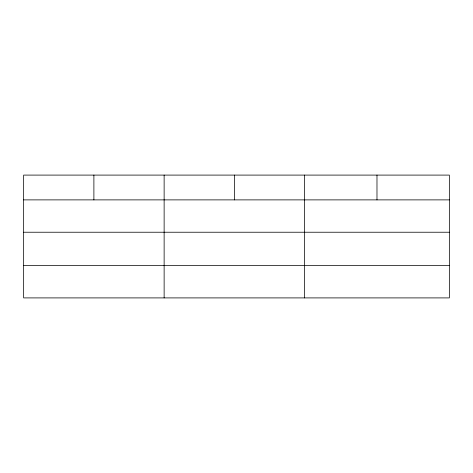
<?xml version="1.0" encoding="UTF-8"?>
<svg xmlns="http://www.w3.org/2000/svg" width="473" height="473" viewBox="0 0 473 473"><rect width="100%" height="100%" fill="white"/><g stroke="black" fill="none" stroke-linecap="round" stroke-linejoin="round"><path stroke-width="0.71" d="M449.35 232.231L449.35 175.093L23.65 175.093L23.65 297.907L449.35 297.907L449.35 232.231L23.65 232.231M23.65 199.884L449.35 199.884M23.65 265.56L449.35 265.56M376.981 175.093L376.981 199.884M304.612 175.093L304.612 297.907M234.371 175.093L234.371 199.884M164.131 175.093L164.131 297.907M93.891 175.093L93.891 199.884"/></g></svg>
